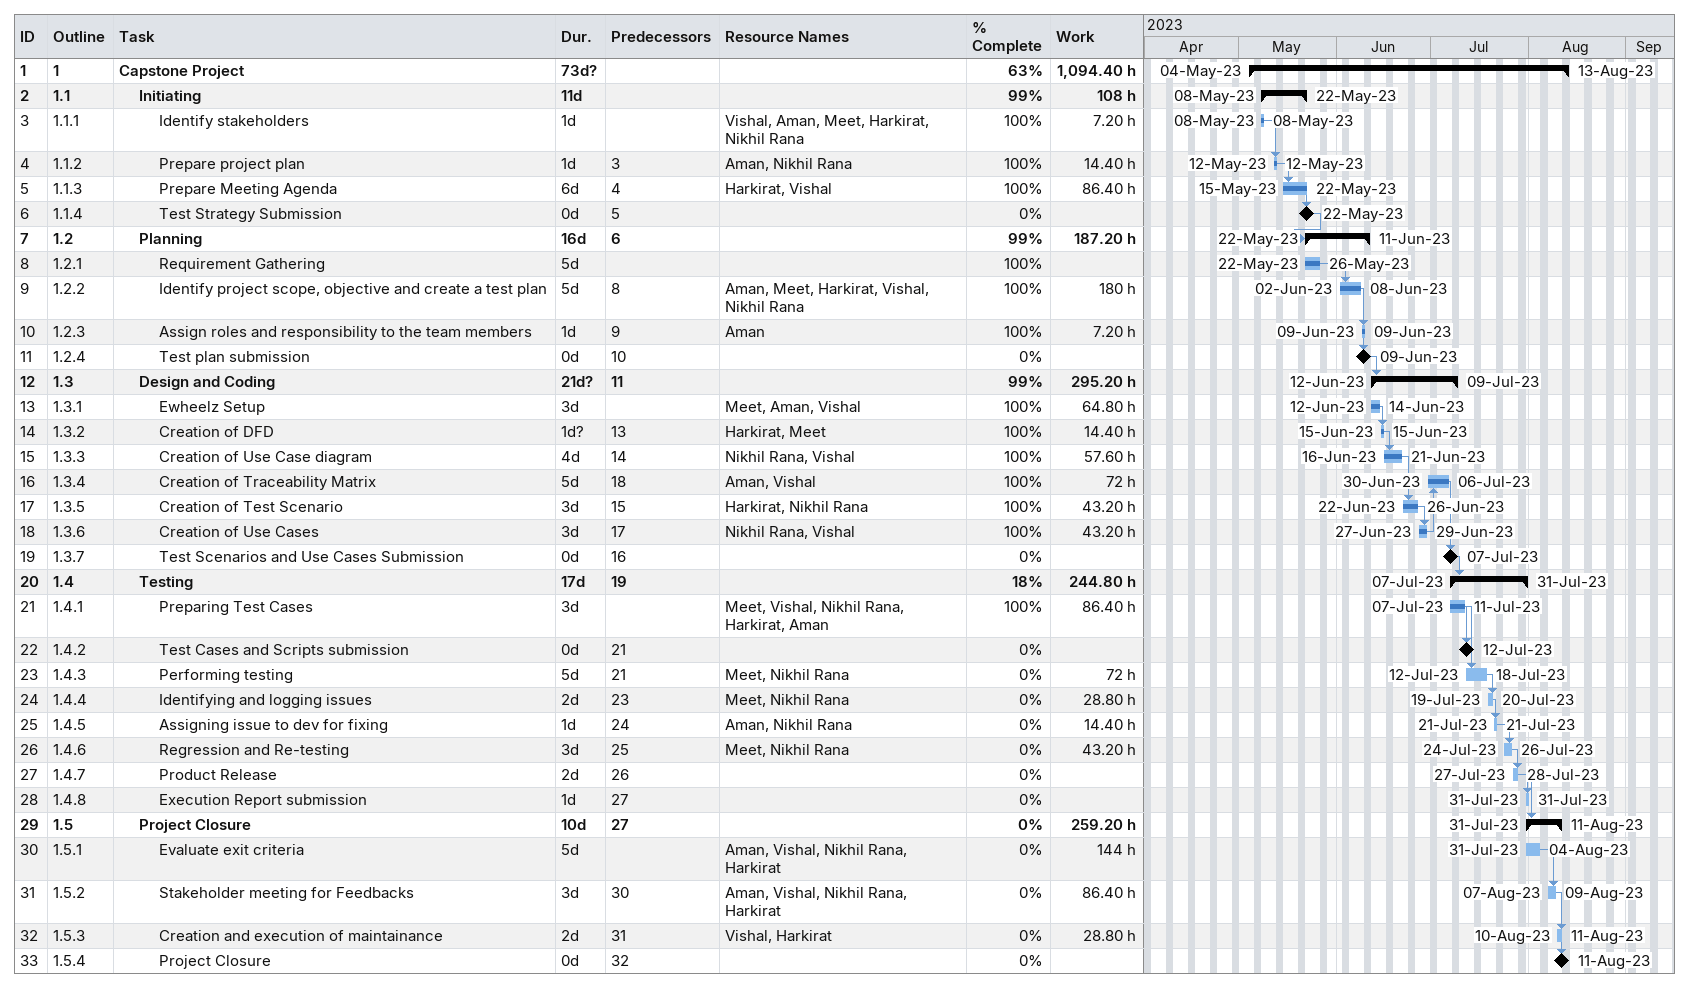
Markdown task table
| ID | WBS | Task | Duration | Start | Finish | Predecessors | Resources | % complete | Work (h) |
|---|---|---|---|---|---|---|---|---|---|
| 1 | 1 | **Capstone Project** | 73d? | 2023-05-04 | 2023-08-13 |  |  | 63 | 1094.40 |
| 2 | 1.1 | **Initiating** | 11d | 2023-05-08 | 2023-05-22 |  |  | 99 | 108 |
| 3 | 1.1.1 | Identify stakeholders | 1d | 2023-05-08 | 2023-05-08 |  | Vishal, Aman, Meet, Harkirat, Nikhil Rana | 100 | 7.20 |
| 4 | 1.1.2 | Prepare project plan | 1d | 2023-05-12 | 2023-05-12 | 3 | Aman, Nikhil Rana | 100 | 14.40 |
| 5 | 1.1.3 | Prepare Meeting Agenda | 6d | 2023-05-15 | 2023-05-22 | 4 | Harkirat, Vishal | 100 | 86.40 |
| 6 | 1.1.4 | Test Strategy Submission | 0d | 2023-05-22 | 2023-05-22 | 5 |  | 0 |  |
| 7 | 1.2 | **Planning** | 16d | 2023-05-22 | 2023-06-11 | 6 |  | 99 | 187.20 |
| 8 | 1.2.1 | Requirement Gathering | 5d | 2023-05-22 | 2023-05-26 |  |  | 100 |  |
| 9 | 1.2.2 | Identify project scope, objective and create a test plan | 5d | 2023-06-02 | 2023-06-08 | 8 | Aman, Meet, Harkirat, Vishal, Nikhil Rana | 100 | 180 |
| 10 | 1.2.3 | Assign roles and responsibility to the team members | 1d | 2023-06-09 | 2023-06-09 | 9 | Aman | 100 | 7.20 |
| 11 | 1.2.4 | Test plan submission | 0d | 2023-06-09 | 2023-06-09 | 10 |  | 0 |  |
| 12 | 1.3 | **Design and Coding** | 21d? | 2023-06-12 | 2023-07-09 | 11 |  | 99 | 295.20 |
| 13 | 1.3.1 | Ewheelz Setup | 3d | 2023-06-12 | 2023-06-14 |  | Meet, Aman, Vishal | 100 | 64.80 |
| 14 | 1.3.2 | Creation of DFD | 1d? | 2023-06-15 | 2023-06-15 | 13 | Harkirat, Meet | 100 | 14.40 |
| 15 | 1.3.3 | Creation of Use Case diagram | 4d | 2023-06-16 | 2023-06-21 | 14 | Nikhil Rana, Vishal | 100 | 57.60 |
| 16 | 1.3.4 | Creation of Traceability Matrix | 5d | 2023-06-30 | 2023-07-06 | 18 | Aman, Vishal | 100 | 72 |
| 17 | 1.3.5 | Creation of Test Scenario | 3d | 2023-06-22 | 2023-06-26 | 15 | Harkirat, Nikhil Rana | 100 | 43.20 |
| 18 | 1.3.6 | Creation of Use Cases | 3d | 2023-06-27 | 2023-06-29 | 17 | Nikhil Rana, Vishal | 100 | 43.20 |
| 19 | 1.3.7 | Test Scenarios and Use Cases Submission | 0d | 2023-07-07 | 2023-07-07 | 16 |  | 0 |  |
| 20 | 1.4 | **Testing** | 17d | 2023-07-07 | 2023-07-31 | 19 |  | 18 | 244.80 |
| 21 | 1.4.1 | Preparing Test Cases | 3d | 2023-07-07 | 2023-07-11 |  | Meet, Vishal, Nikhil Rana, Harkirat, Aman | 100 | 86.40 |
| 22 | 1.4.2 | Test Cases and Scripts submission | 0d | 2023-07-12 | 2023-07-12 | 21 |  | 0 |  |
| 23 | 1.4.3 | Performing testing | 5d | 2023-07-12 | 2023-07-18 | 21 | Meet, Nikhil Rana | 0 | 72 |
| 24 | 1.4.4 | Identifying and logging issues | 2d | 2023-07-19 | 2023-07-20 | 23 | Meet, Nikhil Rana | 0 | 28.80 |
| 25 | 1.4.5 | Assigning issue to dev for fixing | 1d | 2023-07-21 | 2023-07-21 | 24 | Aman, Nikhil Rana | 0 | 14.40 |
| 26 | 1.4.6 | Regression and Re-testing | 3d | 2023-07-24 | 2023-07-26 | 25 | Meet, Nikhil Rana | 0 | 43.20 |
| 27 | 1.4.7 | Product Release | 2d | 2023-07-27 | 2023-07-28 | 26 |  | 0 |  |
| 28 | 1.4.8 | Execution Report submission | 1d | 2023-07-31 | 2023-07-31 | 27 |  | 0 |  |
| 29 | 1.5 | **Project Closure** | 10d | 2023-07-31 | 2023-08-11 | 27 |  | 0 | 259.20 |
| 30 | 1.5.1 | Evaluate exit criteria | 5d | 2023-07-31 | 2023-08-04 |  | Aman, Vishal, Nikhil Rana, Harkirat | 0 | 144 |
| 31 | 1.5.2 | Stakeholder meeting for Feedbacks | 3d | 2023-08-07 | 2023-08-09 | 30 | Aman, Vishal, Nikhil Rana, Harkirat | 0 | 86.40 |
| 32 | 1.5.3 | Creation and execution of maintainance | 2d | 2023-08-10 | 2023-08-11 | 31 | Vishal, Harkirat | 0 | 28.80 |
| 33 | 1.5.4 | Project Closure | 0d | 2023-08-11 | 2023-08-11 | 32 |  | 0 |  |
